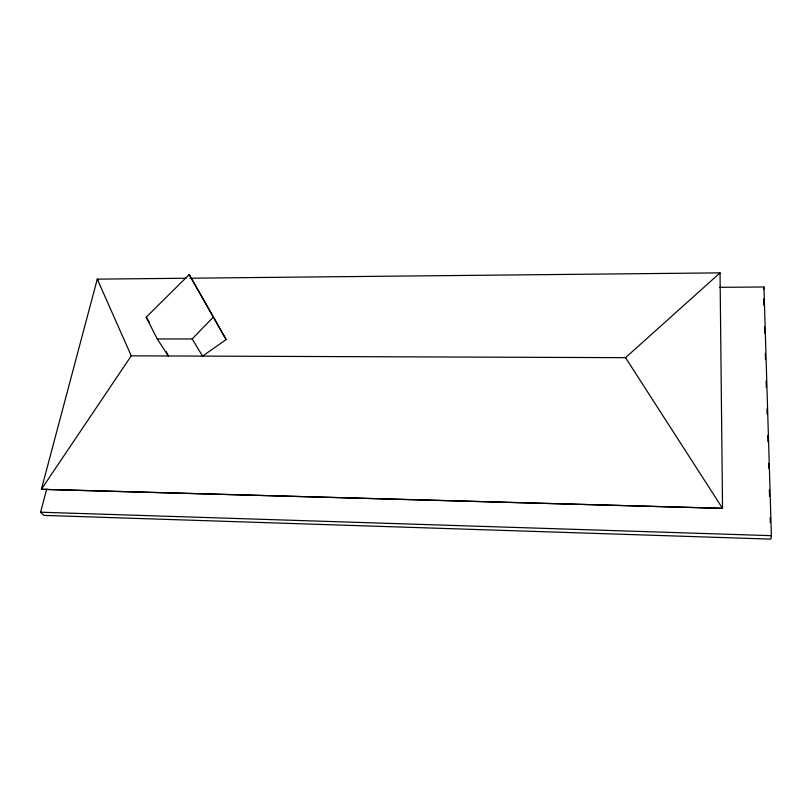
<?xml version="1.0" encoding="UTF-8"?>
<svg xmlns="http://www.w3.org/2000/svg" width="812" height="812" viewBox="0 0 812 812"><rect width="100%" height="100%" fill="white"/><g stroke="black" fill="none" stroke-linecap="round" stroke-linejoin="round"><path stroke-width="1.22" d="M763.696 289.204L763.94 286.991L719.594 287.326M763.94 286.991L771.4 535.666L770.821 539.127L43.848 515.397L40.6 512.21L46.731 488.976M719.625 273.735L720.041 272.873L189.866 278.201M131.26 355.839L41.382 489.311L722.538 508.342L720.041 272.873L625.534 357.666L131.26 355.839L97.278 279.135L186.06 278.242M157.264 338.949L192.18 338.969L213.394 317.005L189.196 274.578L146.19 317.218L157.264 338.949L168.328 355.981L167.343 353.89M213.394 317.005L226.122 339.609L202.553 356.103L192.18 338.969M40.6 512.21L771.4 535.666M98.029 280.15L97.278 279.135L41.382 489.311L722.538 508.342L625.534 357.666M146.19 317.218L149.631 322.537M226.122 339.609L189.196 274.578M166.369 351.819L166.856 352.855M763.686 298.999L763.869 305.312M764.508 326.8L764.701 333.123M765.3 353.342L765.483 359.665M766.122 381.143L766.315 387.466M766.954 408.954L767.107 414.008M767.736 435.486L767.929 441.809M768.568 463.297L768.72 468.351M769.36 489.839L769.543 496.152M770.182 517.64L770.334 522.695"/></g></svg>
